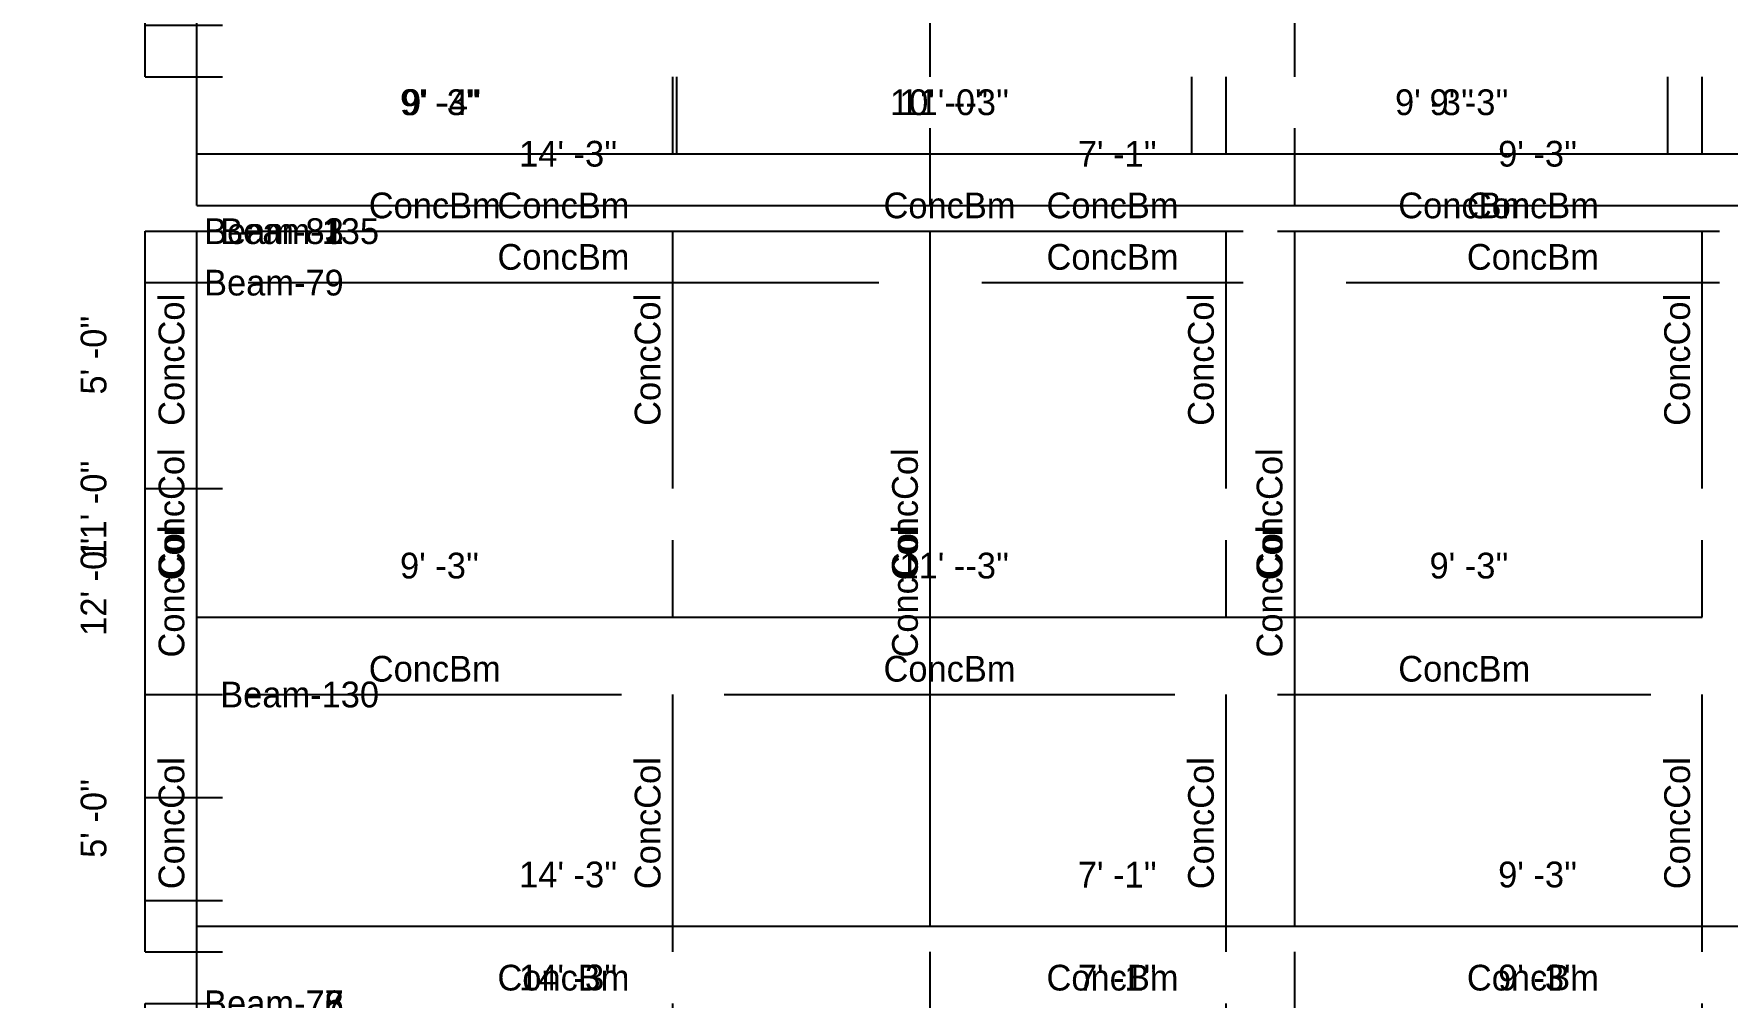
# Model space of a CAD drawing. Extents: x -38 to 2998, y -195 to 11529.
# Drawn here: x -38 to 356.8, y 2521.5 to 2746 of the extents above; entities that cross this region are included whole.
import ezdxf
from ezdxf.enums import TextEntityAlignment as Align

# ---------------------------------------------------------------- set-up
doc = ezdxf.new("R2010")
doc.units = 0
doc.header["$MEASUREMENT"] = 0
doc.layers.get('0').update_dxf_attribs({"linetype": 'CONTINUOUS'})
for name, color, linetype in [('CENTERLINES', 7, 'CONTINUOUS'), ('DIMENSIONS', 4, 'CONTINUOUS'), ('TEXT', 5, 'CONTINUOUS')]:
    doc.layers.add(name, color=color, linetype=linetype)
doc.dimstyles.get("Standard").update_dxf_attribs({"dimtxt": 0.18, "dimasz": 0.18, "dimexe": 0.18, "dimexo": 0.0625, "dimgap": 0.09, "dimtad": 0, "dimtih": 1, "dimtoh": 1, "dimdec": 4, "dimzin": 0, "dimtxsty": 'STANDARD', "dimcen": 0.09, "dimazin": 3, "dimtfac": 1, "dimtdec": 4, "dimtofl": 0, "dimtmove": 0, "dimatfit": 3, "dimtolj": 1, "dimtzin": 0})

# ---------------------------------------------------------------- blocks, each defined once
blk = doc.blocks.new('*D7734')
at = {"color": 1, "linetype": 'BYBLOCK'}
for points in [[(4.77, 2518.77), (3.71, 2517.71), (-3.71, 2510.29), (-4.77, 2509.23)], [(175.77, 2518.77), (174.71, 2517.71), (167.29, 2510.29), (166.23, 2509.23)]]:
    blk.add_solid(points, dxfattribs=at)
at = {"layer": 'DIMENSIONS', "color": 9, "linetype": 'BYBLOCK'}
for p, q in [((0, 2514), (0, 2532)), ((171, 2514), (171, 2532))]:
    blk.add_line(p, q, dxfattribs=at)
at = {"layer": 'DIMENSIONS', "color": 0, "linetype": 'BYBLOCK'}
blk.add_line((0, 2514), (171, 2514), dxfattribs=at)
at = {"layer": 'DIMENSIONS', "color": 0, "linetype": 'BYBLOCK', "insert": (85.5, 2526), "char_height": 6, "attachment_point": 5}
blk.add_mtext("\\A1; 14' -3''", dxfattribs=at)
blk = doc.blocks.new('*D7735')
at = {"color": 1, "linetype": 'BYBLOCK'}
for points in [[(175.77, 2518.77), (174.71, 2517.71), (167.29, 2510.29), (166.23, 2509.23)], [(260.77, 2518.77), (259.71, 2517.71), (252.28, 2510.29), (251.22, 2509.23)]]:
    blk.add_solid(points, dxfattribs=at)
at = {"layer": 'DIMENSIONS', "color": 9, "linetype": 'BYBLOCK'}
for p, q in [((171, 2514), (171, 2532)), ((256, 2514), (256, 2532))]:
    blk.add_line(p, q, dxfattribs=at)
at = {"layer": 'DIMENSIONS', "color": 0, "linetype": 'BYBLOCK'}
blk.add_line((171, 2514), (256, 2514), dxfattribs=at)
at = {"layer": 'DIMENSIONS', "color": 0, "linetype": 'BYBLOCK', "insert": (213.5, 2526), "char_height": 6, "attachment_point": 5}
blk.add_mtext("\\A1; 7' -1''", dxfattribs=at)
blk = doc.blocks.new('*D7736')
at = {"color": 1, "linetype": 'BYBLOCK'}
for points in [[(260.77, 2518.77), (259.71, 2517.71), (252.28, 2510.29), (251.22, 2509.23)], [(371.77, 2518.77), (370.71, 2517.71), (363.28, 2510.29), (362.22, 2509.23)]]:
    blk.add_solid(points, dxfattribs=at)
at = {"layer": 'DIMENSIONS', "color": 9, "linetype": 'BYBLOCK'}
for p, q in [((256, 2514), (256, 2532)), ((367, 2514), (367, 2532))]:
    blk.add_line(p, q, dxfattribs=at)
at = {"layer": 'DIMENSIONS', "color": 0, "linetype": 'BYBLOCK'}
blk.add_line((256, 2514), (367, 2514), dxfattribs=at)
at = {"layer": 'DIMENSIONS', "color": 0, "linetype": 'BYBLOCK', "insert": (311.5, 2526), "char_height": 6, "attachment_point": 5}
blk.add_mtext("\\A1; 9' -3''", dxfattribs=at)
blk = doc.blocks.new('*D7737')
at = {"color": 1, "linetype": 'BYBLOCK'}
for points in [[(-8.29, 2684.29), (-7.23, 2683.23), (-16.77, 2692.77), (-15.71, 2691.71)], [(-8.29, 2540.29), (-7.23, 2539.23), (-16.77, 2548.77), (-15.71, 2547.71)]]:
    blk.add_solid(points, dxfattribs=at)
at = {"layer": 'DIMENSIONS', "color": 9, "linetype": 'BYBLOCK'}
for p, q in [((-12, 2688), (6, 2688)), ((-12, 2544), (6, 2544))]:
    blk.add_line(p, q, dxfattribs=at)
at = {"layer": 'DIMENSIONS', "color": 0, "linetype": 'BYBLOCK'}
blk.add_line((-12, 2544), (-12, 2688), dxfattribs=at)
at = {"layer": 'DIMENSIONS', "color": 0, "linetype": 'BYBLOCK', "insert": (-24, 2616), "char_height": 6, "attachment_point": 5, "rotation": 90}
blk.add_mtext("\\A1; 12' -0''", dxfattribs=at)
blk = doc.blocks.new('*D7738')
at = {"color": 1, "linetype": 'BYBLOCK'}
for points in [[(4.77, 2710.77), (3.71, 2709.71), (-3.71, 2702.29), (-4.77, 2701.23)], [(175.77, 2710.77), (174.71, 2709.71), (167.29, 2702.29), (166.23, 2701.23)]]:
    blk.add_solid(points, dxfattribs=at)
at = {"layer": 'DIMENSIONS', "color": 9, "linetype": 'BYBLOCK'}
for p, q in [((0, 2706), (0, 2724)), ((171, 2706), (171, 2724))]:
    blk.add_line(p, q, dxfattribs=at)
at = {"layer": 'DIMENSIONS', "color": 0, "linetype": 'BYBLOCK'}
blk.add_line((0, 2706), (171, 2706), dxfattribs=at)
at = {"layer": 'DIMENSIONS', "color": 0, "linetype": 'BYBLOCK', "insert": (85.5, 2718), "char_height": 6, "attachment_point": 5}
blk.add_mtext("\\A1; 14' -3''", dxfattribs=at)
blk = doc.blocks.new('*D7739')
at = {"color": 1, "linetype": 'BYBLOCK'}
for points in [[(175.77, 2710.77), (174.71, 2709.71), (167.29, 2702.29), (166.23, 2701.23)], [(260.77, 2710.77), (259.71, 2709.71), (252.28, 2702.29), (251.22, 2701.23)]]:
    blk.add_solid(points, dxfattribs=at)
at = {"layer": 'DIMENSIONS', "color": 9, "linetype": 'BYBLOCK'}
for p, q in [((171, 2706), (171, 2724)), ((256, 2706), (256, 2724))]:
    blk.add_line(p, q, dxfattribs=at)
at = {"layer": 'DIMENSIONS', "color": 0, "linetype": 'BYBLOCK'}
blk.add_line((171, 2706), (256, 2706), dxfattribs=at)
at = {"layer": 'DIMENSIONS', "color": 0, "linetype": 'BYBLOCK', "insert": (213.5, 2718), "char_height": 6, "attachment_point": 5}
blk.add_mtext("\\A1; 7' -1''", dxfattribs=at)
blk = doc.blocks.new('*D7740')
at = {"color": 1, "linetype": 'BYBLOCK'}
for points in [[(260.77, 2710.77), (259.71, 2709.71), (252.28, 2702.29), (251.22, 2701.23)], [(371.77, 2710.77), (370.71, 2709.71), (363.28, 2702.29), (362.22, 2701.23)]]:
    blk.add_solid(points, dxfattribs=at)
at = {"layer": 'DIMENSIONS', "color": 9, "linetype": 'BYBLOCK'}
for p, q in [((256, 2706), (256, 2724)), ((367, 2706), (367, 2724))]:
    blk.add_line(p, q, dxfattribs=at)
at = {"layer": 'DIMENSIONS', "color": 0, "linetype": 'BYBLOCK'}
blk.add_line((256, 2706), (367, 2706), dxfattribs=at)
at = {"layer": 'DIMENSIONS', "color": 0, "linetype": 'BYBLOCK', "insert": (311.5, 2718), "char_height": 6, "attachment_point": 5}
blk.add_mtext("\\A1; 9' -3''", dxfattribs=at)
blk = doc.blocks.new('*D7741')
at = {"color": 1, "linetype": 'BYBLOCK'}
for points in [[(-8.29, 2876.29), (-7.23, 2875.23), (-16.77, 2884.77), (-15.71, 2883.71)], [(-8.29, 2732.29), (-7.23, 2731.23), (-16.77, 2740.77), (-15.71, 2739.71)]]:
    blk.add_solid(points, dxfattribs=at)
at = {"layer": 'DIMENSIONS', "color": 9, "linetype": 'BYBLOCK'}
for p, q in [((-12, 2880), (6, 2880)), ((-12, 2736), (6, 2736))]:
    blk.add_line(p, q, dxfattribs=at)
at = {"layer": 'DIMENSIONS', "color": 0, "linetype": 'BYBLOCK'}
blk.add_line((-12, 2736), (-12, 2880), dxfattribs=at)
at = {"layer": 'DIMENSIONS', "color": 0, "linetype": 'BYBLOCK', "insert": (-24, 2808), "char_height": 6, "attachment_point": 5, "rotation": 90}
blk.add_mtext("\\A1; 12' -0''", dxfattribs=at)
blk = doc.blocks.new('*D8207')
at = {"color": 1, "linetype": 'BYBLOCK'}
for points in [[(-8.29, 2516.29), (-7.23, 2515.23), (-16.77, 2524.77), (-15.71, 2523.71)], [(-8.29, 2384.29), (-7.23, 2383.23), (-16.77, 2392.77), (-15.71, 2391.71)]]:
    blk.add_solid(points, dxfattribs=at)
at = {"layer": 'DIMENSIONS', "color": 9, "linetype": 'BYBLOCK'}
for p, q in [((-12, 2520), (6, 2520)), ((-12, 2388), (6, 2388))]:
    blk.add_line(p, q, dxfattribs=at)
at = {"layer": 'DIMENSIONS', "color": 0, "linetype": 'BYBLOCK'}
blk.add_line((-12, 2388), (-12, 2520), dxfattribs=at)
at = {"layer": 'DIMENSIONS', "color": 0, "linetype": 'BYBLOCK', "insert": (-24, 2454), "char_height": 6, "attachment_point": 5, "rotation": 90}
blk.add_mtext("\\A1; 11' -0''", dxfattribs=at)
blk = doc.blocks.new('*D8208')
at = {"color": 1, "linetype": 'BYBLOCK'}
for points in [[(4.77, 2542.77), (3.71, 2541.71), (-3.71, 2534.29), (-4.77, 2533.23)], [(175.77, 2542.77), (174.71, 2541.71), (167.29, 2534.29), (166.23, 2533.23)]]:
    blk.add_solid(points, dxfattribs=at)
at = {"layer": 'DIMENSIONS', "color": 9, "linetype": 'BYBLOCK'}
for p, q in [((0, 2538), (0, 2556)), ((171, 2538), (171, 2556))]:
    blk.add_line(p, q, dxfattribs=at)
at = {"layer": 'DIMENSIONS', "color": 0, "linetype": 'BYBLOCK'}
blk.add_line((0, 2538), (171, 2538), dxfattribs=at)
at = {"layer": 'DIMENSIONS', "color": 0, "linetype": 'BYBLOCK', "insert": (85.5, 2550), "char_height": 6, "attachment_point": 5}
blk.add_mtext("\\A1; 14' -3''", dxfattribs=at)
blk = doc.blocks.new('*D8209')
at = {"color": 1, "linetype": 'BYBLOCK'}
for points in [[(175.77, 2542.77), (174.71, 2541.71), (167.29, 2534.29), (166.23, 2533.23)], [(260.77, 2542.77), (259.71, 2541.71), (252.28, 2534.29), (251.22, 2533.23)]]:
    blk.add_solid(points, dxfattribs=at)
at = {"layer": 'DIMENSIONS', "color": 9, "linetype": 'BYBLOCK'}
for p, q in [((171, 2538), (171, 2556)), ((256, 2538), (256, 2556))]:
    blk.add_line(p, q, dxfattribs=at)
at = {"layer": 'DIMENSIONS', "color": 0, "linetype": 'BYBLOCK'}
blk.add_line((171, 2538), (256, 2538), dxfattribs=at)
at = {"layer": 'DIMENSIONS', "color": 0, "linetype": 'BYBLOCK', "insert": (213.5, 2550), "char_height": 6, "attachment_point": 5}
blk.add_mtext("\\A1; 7' -1''", dxfattribs=at)
blk = doc.blocks.new('*D8210')
at = {"color": 1, "linetype": 'BYBLOCK'}
for points in [[(260.77, 2542.77), (259.71, 2541.71), (252.28, 2534.29), (251.22, 2533.23)], [(371.77, 2542.77), (370.71, 2541.71), (363.28, 2534.29), (362.22, 2533.23)]]:
    blk.add_solid(points, dxfattribs=at)
at = {"layer": 'DIMENSIONS', "color": 9, "linetype": 'BYBLOCK'}
for p, q in [((256, 2538), (256, 2556)), ((367, 2538), (367, 2556))]:
    blk.add_line(p, q, dxfattribs=at)
at = {"layer": 'DIMENSIONS', "color": 0, "linetype": 'BYBLOCK'}
blk.add_line((256, 2538), (367, 2538), dxfattribs=at)
at = {"layer": 'DIMENSIONS', "color": 0, "linetype": 'BYBLOCK', "insert": (311.5, 2550), "char_height": 6, "attachment_point": 5}
blk.add_mtext("\\A1; 9' -3''", dxfattribs=at)
blk = doc.blocks.new('*D8211')
at = {"color": 1, "linetype": 'BYBLOCK'}
for points in [[(-8.29, 2696.29), (-7.23, 2695.23), (-16.77, 2704.77), (-15.71, 2703.71)], [(-8.29, 2564.29), (-7.23, 2563.23), (-16.77, 2572.77), (-15.71, 2571.71)]]:
    blk.add_solid(points, dxfattribs=at)
at = {"layer": 'DIMENSIONS', "color": 9, "linetype": 'BYBLOCK'}
for p, q in [((-12, 2700), (6, 2700)), ((-12, 2568), (6, 2568))]:
    blk.add_line(p, q, dxfattribs=at)
at = {"layer": 'DIMENSIONS', "color": 0, "linetype": 'BYBLOCK'}
blk.add_line((-12, 2568), (-12, 2700), dxfattribs=at)
at = {"layer": 'DIMENSIONS', "color": 0, "linetype": 'BYBLOCK', "insert": (-24, 2634), "char_height": 6, "attachment_point": 5, "rotation": 90}
blk.add_mtext("\\A1; 11' -0''", dxfattribs=at)
blk = doc.blocks.new('*D8212')
at = {"color": 1, "linetype": 'BYBLOCK'}
for points in [[(4.77, 2722.77), (3.71, 2721.71), (-3.71, 2714.29), (-4.77, 2713.23)], [(116.73, 2722.77), (115.67, 2721.71), (108.25, 2714.29), (107.19, 2713.23)]]:
    blk.add_solid(points, dxfattribs=at)
at = {"layer": 'DIMENSIONS', "color": 9, "linetype": 'BYBLOCK'}
for p, q in [((0, 2718), (0, 2736)), ((111.96, 2718), (111.96, 2736))]:
    blk.add_line(p, q, dxfattribs=at)
at = {"layer": 'DIMENSIONS', "color": 0, "linetype": 'BYBLOCK'}
blk.add_line((0, 2718), (111.96, 2718), dxfattribs=at)
at = {"layer": 'DIMENSIONS', "color": 0, "linetype": 'BYBLOCK', "insert": (55.98, 2730), "char_height": 6, "attachment_point": 5}
blk.add_mtext("\\A1; 9' -4''", dxfattribs=at)
blk = doc.blocks.new('*D8213')
at = {"color": 1, "linetype": 'BYBLOCK'}
for points in [[(116.73, 2722.77), (115.67, 2721.71), (108.25, 2714.29), (107.19, 2713.23)], [(236.73, 2722.77), (235.67, 2721.71), (228.25, 2714.29), (227.19, 2713.23)]]:
    blk.add_solid(points, dxfattribs=at)
at = {"layer": 'DIMENSIONS', "color": 9, "linetype": 'BYBLOCK'}
for p, q in [((111.96, 2718), (111.96, 2736)), ((231.96, 2718), (231.96, 2736))]:
    blk.add_line(p, q, dxfattribs=at)
at = {"layer": 'DIMENSIONS', "color": 0, "linetype": 'BYBLOCK'}
blk.add_line((111.96, 2718), (231.96, 2718), dxfattribs=at)
at = {"layer": 'DIMENSIONS', "color": 0, "linetype": 'BYBLOCK', "insert": (171.96, 2730), "char_height": 6, "attachment_point": 5}
blk.add_mtext("\\A1; 10' -0''", dxfattribs=at)
blk = doc.blocks.new('*D8214')
at = {"color": 1, "linetype": 'BYBLOCK'}
for points in [[(236.73, 2722.77), (235.67, 2721.71), (228.25, 2714.29), (227.19, 2713.23)], [(347.73, 2722.77), (346.67, 2721.71), (339.25, 2714.29), (338.19, 2713.23)]]:
    blk.add_solid(points, dxfattribs=at)
at = {"layer": 'DIMENSIONS', "color": 9, "linetype": 'BYBLOCK'}
for p, q in [((231.96, 2718), (231.96, 2736)), ((342.96, 2718), (342.96, 2736))]:
    blk.add_line(p, q, dxfattribs=at)
at = {"layer": 'DIMENSIONS', "color": 0, "linetype": 'BYBLOCK'}
blk.add_line((231.96, 2718), (342.96, 2718), dxfattribs=at)
at = {"layer": 'DIMENSIONS', "color": 0, "linetype": 'BYBLOCK', "insert": (287.46, 2730), "char_height": 6, "attachment_point": 5}
blk.add_mtext("\\A1; 9' -3''", dxfattribs=at)
blk = doc.blocks.new('*D8215')
at = {"color": 1, "linetype": 'BYBLOCK'}
for points in [[(347.73, 2722.77), (346.67, 2721.71), (339.25, 2714.29), (338.19, 2713.23)], [(407.73, 2722.77), (406.67, 2721.71), (399.25, 2714.29), (398.19, 2713.23)]]:
    blk.add_solid(points, dxfattribs=at)
at = {"layer": 'DIMENSIONS', "color": 9, "linetype": 'BYBLOCK'}
for p, q in [((342.96, 2718), (342.96, 2736)), ((402.96, 2718), (402.96, 2736))]:
    blk.add_line(p, q, dxfattribs=at)
at = {"layer": 'DIMENSIONS', "color": 0, "linetype": 'BYBLOCK'}
blk.add_line((342.96, 2718), (402.96, 2718), dxfattribs=at)
at = {"layer": 'DIMENSIONS', "color": 0, "linetype": 'BYBLOCK', "insert": (372.96, 2730), "char_height": 6, "attachment_point": 5}
blk.add_mtext("\\A1; 5' -0''", dxfattribs=at)
blk = doc.blocks.new('*D8232')
at = {"color": 1, "linetype": 'BYBLOCK'}
for points in [[(-8.29, 2876.29), (-7.23, 2875.23), (-16.77, 2884.77), (-15.71, 2883.71)], [(-8.29, 2744.29), (-7.23, 2743.23), (-16.77, 2752.77), (-15.71, 2751.71)]]:
    blk.add_solid(points, dxfattribs=at)
at = {"layer": 'DIMENSIONS', "color": 9, "linetype": 'BYBLOCK'}
for p, q in [((-12, 2880), (6, 2880)), ((-12, 2748), (6, 2748))]:
    blk.add_line(p, q, dxfattribs=at)
at = {"layer": 'DIMENSIONS', "color": 0, "linetype": 'BYBLOCK'}
blk.add_line((-12, 2748), (-12, 2880), dxfattribs=at)
at = {"layer": 'DIMENSIONS', "color": 0, "linetype": 'BYBLOCK', "insert": (-24, 2814), "char_height": 6, "attachment_point": 5, "rotation": 90}
blk.add_mtext("\\A1; 11' -0''", dxfattribs=at)
blk = doc.blocks.new('*D8677')
at = {"color": 1, "linetype": 'BYBLOCK'}
for points in [[(-8.29, 2516.29), (-7.23, 2515.23), (-16.77, 2524.77), (-15.71, 2523.71)], [(-8.29, 2384.29), (-7.23, 2383.23), (-16.77, 2392.77), (-15.71, 2391.71)]]:
    blk.add_solid(points, dxfattribs=at)
at = {"layer": 'DIMENSIONS', "color": 9, "linetype": 'BYBLOCK'}
for p, q in [((-12, 2520), (6, 2520)), ((-12, 2388), (6, 2388))]:
    blk.add_line(p, q, dxfattribs=at)
at = {"layer": 'DIMENSIONS', "color": 0, "linetype": 'BYBLOCK'}
blk.add_line((-12, 2388), (-12, 2520), dxfattribs=at)
at = {"layer": 'DIMENSIONS', "color": 0, "linetype": 'BYBLOCK', "insert": (-24, 2454), "char_height": 6, "attachment_point": 5, "rotation": 90}
blk.add_mtext("\\A1; 11' -0''", dxfattribs=at)
blk = doc.blocks.new('*D8678')
at = {"color": 1, "linetype": 'BYBLOCK'}
for points in [[(4.77, 2542.77), (3.71, 2541.71), (-3.71, 2534.29), (-4.77, 2533.23)], [(175.77, 2542.77), (174.71, 2541.71), (167.29, 2534.29), (166.23, 2533.23)]]:
    blk.add_solid(points, dxfattribs=at)
at = {"layer": 'DIMENSIONS', "color": 9, "linetype": 'BYBLOCK'}
for p, q in [((0, 2538), (0, 2556)), ((171, 2538), (171, 2556))]:
    blk.add_line(p, q, dxfattribs=at)
at = {"layer": 'DIMENSIONS', "color": 0, "linetype": 'BYBLOCK'}
blk.add_line((0, 2538), (171, 2538), dxfattribs=at)
at = {"layer": 'DIMENSIONS', "color": 0, "linetype": 'BYBLOCK', "insert": (85.5, 2550), "char_height": 6, "attachment_point": 5}
blk.add_mtext("\\A1; 14' -3''", dxfattribs=at)
blk = doc.blocks.new('*D8679')
at = {"color": 1, "linetype": 'BYBLOCK'}
for points in [[(175.77, 2542.77), (174.71, 2541.71), (167.29, 2534.29), (166.23, 2533.23)], [(260.77, 2542.77), (259.71, 2541.71), (252.28, 2534.29), (251.22, 2533.23)]]:
    blk.add_solid(points, dxfattribs=at)
at = {"layer": 'DIMENSIONS', "color": 9, "linetype": 'BYBLOCK'}
for p, q in [((171, 2538), (171, 2556)), ((256, 2538), (256, 2556))]:
    blk.add_line(p, q, dxfattribs=at)
at = {"layer": 'DIMENSIONS', "color": 0, "linetype": 'BYBLOCK'}
blk.add_line((171, 2538), (256, 2538), dxfattribs=at)
at = {"layer": 'DIMENSIONS', "color": 0, "linetype": 'BYBLOCK', "insert": (213.5, 2550), "char_height": 6, "attachment_point": 5}
blk.add_mtext("\\A1; 7' -1''", dxfattribs=at)
blk = doc.blocks.new('*D8680')
at = {"color": 1, "linetype": 'BYBLOCK'}
for points in [[(260.77, 2542.77), (259.71, 2541.71), (252.28, 2534.29), (251.22, 2533.23)], [(371.77, 2542.77), (370.71, 2541.71), (363.28, 2534.29), (362.22, 2533.23)]]:
    blk.add_solid(points, dxfattribs=at)
at = {"layer": 'DIMENSIONS', "color": 9, "linetype": 'BYBLOCK'}
for p, q in [((256, 2538), (256, 2556)), ((367, 2538), (367, 2556))]:
    blk.add_line(p, q, dxfattribs=at)
at = {"layer": 'DIMENSIONS', "color": 0, "linetype": 'BYBLOCK'}
blk.add_line((256, 2538), (367, 2538), dxfattribs=at)
at = {"layer": 'DIMENSIONS', "color": 0, "linetype": 'BYBLOCK', "insert": (311.5, 2550), "char_height": 6, "attachment_point": 5}
blk.add_mtext("\\A1; 9' -3''", dxfattribs=at)
blk = doc.blocks.new('*D8681')
at = {"color": 1, "linetype": 'BYBLOCK'}
for points in [[(-8.29, 2696.29), (-7.23, 2695.23), (-16.77, 2704.77), (-15.71, 2703.71)], [(-8.29, 2564.29), (-7.23, 2563.23), (-16.77, 2572.77), (-15.71, 2571.71)]]:
    blk.add_solid(points, dxfattribs=at)
at = {"layer": 'DIMENSIONS', "color": 9, "linetype": 'BYBLOCK'}
for p, q in [((-12, 2700), (6, 2700)), ((-12, 2568), (6, 2568))]:
    blk.add_line(p, q, dxfattribs=at)
at = {"layer": 'DIMENSIONS', "color": 0, "linetype": 'BYBLOCK'}
blk.add_line((-12, 2568), (-12, 2700), dxfattribs=at)
at = {"layer": 'DIMENSIONS', "color": 0, "linetype": 'BYBLOCK', "insert": (-24, 2634), "char_height": 6, "attachment_point": 5, "rotation": 90}
blk.add_mtext("\\A1; 11' -0''", dxfattribs=at)
blk = doc.blocks.new('*D8682')
at = {"color": 1, "linetype": 'BYBLOCK'}
for points in [[(4.77, 2722.77), (3.71, 2721.71), (-3.71, 2714.29), (-4.77, 2713.23)], [(116.73, 2722.77), (115.67, 2721.71), (108.25, 2714.29), (107.19, 2713.23)]]:
    blk.add_solid(points, dxfattribs=at)
at = {"layer": 'DIMENSIONS', "color": 9, "linetype": 'BYBLOCK'}
for p, q in [((0, 2718), (0, 2736)), ((111.96, 2718), (111.96, 2736))]:
    blk.add_line(p, q, dxfattribs=at)
at = {"layer": 'DIMENSIONS', "color": 0, "linetype": 'BYBLOCK'}
blk.add_line((0, 2718), (111.96, 2718), dxfattribs=at)
at = {"layer": 'DIMENSIONS', "color": 0, "linetype": 'BYBLOCK', "insert": (55.98, 2730), "char_height": 6, "attachment_point": 5}
blk.add_mtext("\\A1; 9' -4''", dxfattribs=at)
blk = doc.blocks.new('*D8683')
at = {"color": 1, "linetype": 'BYBLOCK'}
for points in [[(116.73, 2722.77), (115.67, 2721.71), (108.25, 2714.29), (107.19, 2713.23)], [(236.73, 2722.77), (235.67, 2721.71), (228.25, 2714.29), (227.19, 2713.23)]]:
    blk.add_solid(points, dxfattribs=at)
at = {"layer": 'DIMENSIONS', "color": 9, "linetype": 'BYBLOCK'}
for p, q in [((111.96, 2718), (111.96, 2736)), ((231.96, 2718), (231.96, 2736))]:
    blk.add_line(p, q, dxfattribs=at)
at = {"layer": 'DIMENSIONS', "color": 0, "linetype": 'BYBLOCK'}
blk.add_line((111.96, 2718), (231.96, 2718), dxfattribs=at)
at = {"layer": 'DIMENSIONS', "color": 0, "linetype": 'BYBLOCK', "insert": (171.96, 2730), "char_height": 6, "attachment_point": 5}
blk.add_mtext("\\A1; 10' -0''", dxfattribs=at)
blk = doc.blocks.new('*D8684')
at = {"color": 1, "linetype": 'BYBLOCK'}
for points in [[(236.73, 2722.77), (235.67, 2721.71), (228.25, 2714.29), (227.19, 2713.23)], [(347.73, 2722.77), (346.67, 2721.71), (339.25, 2714.29), (338.19, 2713.23)]]:
    blk.add_solid(points, dxfattribs=at)
at = {"layer": 'DIMENSIONS', "color": 9, "linetype": 'BYBLOCK'}
for p, q in [((231.96, 2718), (231.96, 2736)), ((342.96, 2718), (342.96, 2736))]:
    blk.add_line(p, q, dxfattribs=at)
at = {"layer": 'DIMENSIONS', "color": 0, "linetype": 'BYBLOCK'}
blk.add_line((231.96, 2718), (342.96, 2718), dxfattribs=at)
at = {"layer": 'DIMENSIONS', "color": 0, "linetype": 'BYBLOCK', "insert": (287.46, 2730), "char_height": 6, "attachment_point": 5}
blk.add_mtext("\\A1; 9' -3''", dxfattribs=at)
blk = doc.blocks.new('*D8685')
at = {"color": 1, "linetype": 'BYBLOCK'}
for points in [[(347.73, 2722.77), (346.67, 2721.71), (339.25, 2714.29), (338.19, 2713.23)], [(407.73, 2722.77), (406.67, 2721.71), (399.25, 2714.29), (398.19, 2713.23)]]:
    blk.add_solid(points, dxfattribs=at)
at = {"layer": 'DIMENSIONS', "color": 9, "linetype": 'BYBLOCK'}
for p, q in [((342.96, 2718), (342.96, 2736)), ((402.96, 2718), (402.96, 2736))]:
    blk.add_line(p, q, dxfattribs=at)
at = {"layer": 'DIMENSIONS', "color": 0, "linetype": 'BYBLOCK'}
blk.add_line((342.96, 2718), (402.96, 2718), dxfattribs=at)
at = {"layer": 'DIMENSIONS', "color": 0, "linetype": 'BYBLOCK', "insert": (372.96, 2730), "char_height": 6, "attachment_point": 5}
blk.add_mtext("\\A1; 5' -0''", dxfattribs=at)
blk = doc.blocks.new('*D8702')
at = {"color": 1, "linetype": 'BYBLOCK'}
for points in [[(-8.29, 2876.29), (-7.23, 2875.23), (-16.77, 2884.77), (-15.71, 2883.71)], [(-8.29, 2744.29), (-7.23, 2743.23), (-16.77, 2752.77), (-15.71, 2751.71)]]:
    blk.add_solid(points, dxfattribs=at)
at = {"layer": 'DIMENSIONS', "color": 9, "linetype": 'BYBLOCK'}
for p, q in [((-12, 2880), (6, 2880)), ((-12, 2748), (6, 2748))]:
    blk.add_line(p, q, dxfattribs=at)
at = {"layer": 'DIMENSIONS', "color": 0, "linetype": 'BYBLOCK'}
blk.add_line((-12, 2748), (-12, 2880), dxfattribs=at)
at = {"layer": 'DIMENSIONS', "color": 0, "linetype": 'BYBLOCK', "insert": (-24, 2814), "char_height": 6, "attachment_point": 5, "rotation": 90}
blk.add_mtext("\\A1; 11' -0''", dxfattribs=at)
blk = doc.blocks.new('*D9147')
at = {"color": 1, "linetype": 'BYBLOCK'}
for points in [[(-8.29, 2516.29), (-7.23, 2515.23), (-16.77, 2524.77), (-15.71, 2523.71)], [(-8.29, 2384.29), (-7.23, 2383.23), (-16.77, 2392.77), (-15.71, 2391.71)]]:
    blk.add_solid(points, dxfattribs=at)
at = {"layer": 'DIMENSIONS', "color": 9, "linetype": 'BYBLOCK'}
for p, q in [((-12, 2520), (6, 2520)), ((-12, 2388), (6, 2388))]:
    blk.add_line(p, q, dxfattribs=at)
at = {"layer": 'DIMENSIONS', "color": 0, "linetype": 'BYBLOCK'}
blk.add_line((-12, 2388), (-12, 2520), dxfattribs=at)
at = {"layer": 'DIMENSIONS', "color": 0, "linetype": 'BYBLOCK', "insert": (-24, 2454), "char_height": 6, "attachment_point": 5, "rotation": 90}
blk.add_mtext("\\A1; 11' -0''", dxfattribs=at)
blk = doc.blocks.new('*D9148')
at = {"color": 1, "linetype": 'BYBLOCK'}
for points in [[(4.77, 2542.77), (3.71, 2541.71), (-3.71, 2534.29), (-4.77, 2533.23)], [(175.77, 2542.77), (174.71, 2541.71), (167.29, 2534.29), (166.23, 2533.23)]]:
    blk.add_solid(points, dxfattribs=at)
at = {"layer": 'DIMENSIONS', "color": 9, "linetype": 'BYBLOCK'}
for p, q in [((0, 2538), (0, 2556)), ((171, 2538), (171, 2556))]:
    blk.add_line(p, q, dxfattribs=at)
at = {"layer": 'DIMENSIONS', "color": 0, "linetype": 'BYBLOCK'}
blk.add_line((0, 2538), (171, 2538), dxfattribs=at)
at = {"layer": 'DIMENSIONS', "color": 0, "linetype": 'BYBLOCK', "insert": (85.5, 2550), "char_height": 6, "attachment_point": 5}
blk.add_mtext("\\A1; 14' -3''", dxfattribs=at)
blk = doc.blocks.new('*D9149')
at = {"color": 1, "linetype": 'BYBLOCK'}
for points in [[(175.77, 2542.77), (174.71, 2541.71), (167.29, 2534.29), (166.23, 2533.23)], [(260.77, 2542.77), (259.71, 2541.71), (252.28, 2534.29), (251.22, 2533.23)]]:
    blk.add_solid(points, dxfattribs=at)
at = {"layer": 'DIMENSIONS', "color": 9, "linetype": 'BYBLOCK'}
for p, q in [((171, 2538), (171, 2556)), ((256, 2538), (256, 2556))]:
    blk.add_line(p, q, dxfattribs=at)
at = {"layer": 'DIMENSIONS', "color": 0, "linetype": 'BYBLOCK'}
blk.add_line((171, 2538), (256, 2538), dxfattribs=at)
at = {"layer": 'DIMENSIONS', "color": 0, "linetype": 'BYBLOCK', "insert": (213.5, 2550), "char_height": 6, "attachment_point": 5}
blk.add_mtext("\\A1; 7' -1''", dxfattribs=at)
blk = doc.blocks.new('*D9150')
at = {"color": 1, "linetype": 'BYBLOCK'}
for points in [[(260.77, 2542.77), (259.71, 2541.71), (252.28, 2534.29), (251.22, 2533.23)], [(371.77, 2542.77), (370.71, 2541.71), (363.28, 2534.29), (362.22, 2533.23)]]:
    blk.add_solid(points, dxfattribs=at)
at = {"layer": 'DIMENSIONS', "color": 9, "linetype": 'BYBLOCK'}
for p, q in [((256, 2538), (256, 2556)), ((367, 2538), (367, 2556))]:
    blk.add_line(p, q, dxfattribs=at)
at = {"layer": 'DIMENSIONS', "color": 0, "linetype": 'BYBLOCK'}
blk.add_line((256, 2538), (367, 2538), dxfattribs=at)
at = {"layer": 'DIMENSIONS', "color": 0, "linetype": 'BYBLOCK', "insert": (311.5, 2550), "char_height": 6, "attachment_point": 5}
blk.add_mtext("\\A1; 9' -3''", dxfattribs=at)
blk = doc.blocks.new('*D9151')
at = {"color": 1, "linetype": 'BYBLOCK'}
for points in [[(-8.29, 2696.29), (-7.23, 2695.23), (-16.77, 2704.77), (-15.71, 2703.71)], [(-8.29, 2564.29), (-7.23, 2563.23), (-16.77, 2572.77), (-15.71, 2571.71)]]:
    blk.add_solid(points, dxfattribs=at)
at = {"layer": 'DIMENSIONS', "color": 9, "linetype": 'BYBLOCK'}
for p, q in [((-12, 2700), (6, 2700)), ((-12, 2568), (6, 2568))]:
    blk.add_line(p, q, dxfattribs=at)
at = {"layer": 'DIMENSIONS', "color": 0, "linetype": 'BYBLOCK'}
blk.add_line((-12, 2568), (-12, 2700), dxfattribs=at)
at = {"layer": 'DIMENSIONS', "color": 0, "linetype": 'BYBLOCK', "insert": (-24, 2634), "char_height": 6, "attachment_point": 5, "rotation": 90}
blk.add_mtext("\\A1; 11' -0''", dxfattribs=at)
blk = doc.blocks.new('*D9152')
at = {"color": 1, "linetype": 'BYBLOCK'}
for points in [[(4.77, 2722.77), (3.71, 2721.71), (-3.71, 2714.29), (-4.77, 2713.23)], [(116.73, 2722.77), (115.67, 2721.71), (108.25, 2714.29), (107.19, 2713.23)]]:
    blk.add_solid(points, dxfattribs=at)
at = {"layer": 'DIMENSIONS', "color": 9, "linetype": 'BYBLOCK'}
for p, q in [((0, 2718), (0, 2736)), ((111.96, 2718), (111.96, 2736))]:
    blk.add_line(p, q, dxfattribs=at)
at = {"layer": 'DIMENSIONS', "color": 0, "linetype": 'BYBLOCK'}
blk.add_line((0, 2718), (111.96, 2718), dxfattribs=at)
at = {"layer": 'DIMENSIONS', "color": 0, "linetype": 'BYBLOCK', "insert": (55.98, 2730), "char_height": 6, "attachment_point": 5}
blk.add_mtext("\\A1; 9' -4''", dxfattribs=at)
blk = doc.blocks.new('*D9153')
at = {"color": 1, "linetype": 'BYBLOCK'}
for points in [[(116.73, 2722.77), (115.67, 2721.71), (108.25, 2714.29), (107.19, 2713.23)], [(236.73, 2722.77), (235.67, 2721.71), (228.25, 2714.29), (227.19, 2713.23)]]:
    blk.add_solid(points, dxfattribs=at)
at = {"layer": 'DIMENSIONS', "color": 9, "linetype": 'BYBLOCK'}
for p, q in [((111.96, 2718), (111.96, 2736)), ((231.96, 2718), (231.96, 2736))]:
    blk.add_line(p, q, dxfattribs=at)
at = {"layer": 'DIMENSIONS', "color": 0, "linetype": 'BYBLOCK'}
blk.add_line((111.96, 2718), (231.96, 2718), dxfattribs=at)
at = {"layer": 'DIMENSIONS', "color": 0, "linetype": 'BYBLOCK', "insert": (171.96, 2730), "char_height": 6, "attachment_point": 5}
blk.add_mtext("\\A1; 10' -0''", dxfattribs=at)
blk = doc.blocks.new('*D9154')
at = {"color": 1, "linetype": 'BYBLOCK'}
for points in [[(236.73, 2722.77), (235.67, 2721.71), (228.25, 2714.29), (227.19, 2713.23)], [(347.73, 2722.77), (346.67, 2721.71), (339.25, 2714.29), (338.19, 2713.23)]]:
    blk.add_solid(points, dxfattribs=at)
at = {"layer": 'DIMENSIONS', "color": 9, "linetype": 'BYBLOCK'}
for p, q in [((231.96, 2718), (231.96, 2736)), ((342.96, 2718), (342.96, 2736))]:
    blk.add_line(p, q, dxfattribs=at)
at = {"layer": 'DIMENSIONS', "color": 0, "linetype": 'BYBLOCK'}
blk.add_line((231.96, 2718), (342.96, 2718), dxfattribs=at)
at = {"layer": 'DIMENSIONS', "color": 0, "linetype": 'BYBLOCK', "insert": (287.46, 2730), "char_height": 6, "attachment_point": 5}
blk.add_mtext("\\A1; 9' -3''", dxfattribs=at)
blk = doc.blocks.new('*D9155')
at = {"color": 1, "linetype": 'BYBLOCK'}
for points in [[(347.73, 2722.77), (346.67, 2721.71), (339.25, 2714.29), (338.19, 2713.23)], [(407.73, 2722.77), (406.67, 2721.71), (399.25, 2714.29), (398.19, 2713.23)]]:
    blk.add_solid(points, dxfattribs=at)
at = {"layer": 'DIMENSIONS', "color": 9, "linetype": 'BYBLOCK'}
for p, q in [((342.96, 2718), (342.96, 2736)), ((402.96, 2718), (402.96, 2736))]:
    blk.add_line(p, q, dxfattribs=at)
at = {"layer": 'DIMENSIONS', "color": 0, "linetype": 'BYBLOCK'}
blk.add_line((342.96, 2718), (402.96, 2718), dxfattribs=at)
at = {"layer": 'DIMENSIONS', "color": 0, "linetype": 'BYBLOCK', "insert": (372.96, 2730), "char_height": 6, "attachment_point": 5}
blk.add_mtext("\\A1; 5' -0''", dxfattribs=at)
blk = doc.blocks.new('*D9172')
at = {"color": 1, "linetype": 'BYBLOCK'}
for points in [[(-8.29, 2876.29), (-7.23, 2875.23), (-16.77, 2884.77), (-15.71, 2883.71)], [(-8.29, 2744.29), (-7.23, 2743.23), (-16.77, 2752.77), (-15.71, 2751.71)]]:
    blk.add_solid(points, dxfattribs=at)
at = {"layer": 'DIMENSIONS', "color": 9, "linetype": 'BYBLOCK'}
for p, q in [((-12, 2880), (6, 2880)), ((-12, 2748), (6, 2748))]:
    blk.add_line(p, q, dxfattribs=at)
at = {"layer": 'DIMENSIONS', "color": 0, "linetype": 'BYBLOCK'}
blk.add_line((-12, 2748), (-12, 2880), dxfattribs=at)
at = {"layer": 'DIMENSIONS', "color": 0, "linetype": 'BYBLOCK', "insert": (-24, 2814), "char_height": 6, "attachment_point": 5, "rotation": 90}
blk.add_mtext("\\A1; 11' -0''", dxfattribs=at)
blk = doc.blocks.new('*D9746')
at = {"color": 1, "linetype": 'BYBLOCK'}
for points in [[(4.77, 2506.77), (3.71, 2505.71), (-3.71, 2498.29), (-4.77, 2497.23)], [(115.77, 2506.77), (114.71, 2505.71), (107.29, 2498.29), (106.23, 2497.23)]]:
    blk.add_solid(points, dxfattribs=at)
at = {"layer": 'DIMENSIONS', "color": 9, "linetype": 'BYBLOCK'}
for p, q in [((0, 2502), (0, 2520)), ((111, 2502), (111, 2520))]:
    blk.add_line(p, q, dxfattribs=at)
at = {"layer": 'DIMENSIONS', "color": 0, "linetype": 'BYBLOCK'}
blk.add_line((0, 2502), (111, 2502), dxfattribs=at)
at = {"layer": 'DIMENSIONS', "color": 0, "linetype": 'BYBLOCK', "insert": (55.5, 2514), "char_height": 6, "attachment_point": 5}
blk.add_mtext("\\A1; 9' -3''", dxfattribs=at)
blk = doc.blocks.new('*D9747')
at = {"color": 1, "linetype": 'BYBLOCK'}
for points in [[(115.77, 2506.77), (114.71, 2505.71), (107.29, 2498.29), (106.23, 2497.23)], [(244.77, 2506.77), (243.71, 2505.71), (236.29, 2498.29), (235.23, 2497.23)]]:
    blk.add_solid(points, dxfattribs=at)
at = {"layer": 'DIMENSIONS', "color": 9, "linetype": 'BYBLOCK'}
for p, q in [((111, 2502), (111, 2520)), ((240, 2502), (240, 2520))]:
    blk.add_line(p, q, dxfattribs=at)
at = {"layer": 'DIMENSIONS', "color": 0, "linetype": 'BYBLOCK'}
blk.add_line((111, 2502), (240, 2502), dxfattribs=at)
at = {"layer": 'DIMENSIONS', "color": 0, "linetype": 'BYBLOCK', "insert": (175.5, 2514), "char_height": 6, "attachment_point": 5}
blk.add_mtext("\\A1; 11' --3''", dxfattribs=at)
blk = doc.blocks.new('*D9748')
at = {"color": 1, "linetype": 'BYBLOCK'}
for points in [[(244.77, 2506.77), (243.71, 2505.71), (236.29, 2498.29), (235.23, 2497.23)], [(355.77, 2506.77), (354.71, 2505.71), (347.29, 2498.29), (346.23, 2497.23)]]:
    blk.add_solid(points, dxfattribs=at)
at = {"layer": 'DIMENSIONS', "color": 9, "linetype": 'BYBLOCK'}
for p, q in [((240, 2502), (240, 2520)), ((351, 2502), (351, 2520))]:
    blk.add_line(p, q, dxfattribs=at)
at = {"layer": 'DIMENSIONS', "color": 0, "linetype": 'BYBLOCK'}
blk.add_line((240, 2502), (351, 2502), dxfattribs=at)
at = {"layer": 'DIMENSIONS', "color": 0, "linetype": 'BYBLOCK', "insert": (295.5, 2514), "char_height": 6, "attachment_point": 5}
blk.add_mtext("\\A1; 9' -3''", dxfattribs=at)
blk = doc.blocks.new('*D9749')
at = {"color": 1, "linetype": 'BYBLOCK'}
for points in [[(-8.29, 2588.29), (-7.23, 2587.23), (-16.77, 2596.77), (-15.71, 2595.71)], [(-8.29, 2528.29), (-7.23, 2527.23), (-16.77, 2536.77), (-15.71, 2535.71)]]:
    blk.add_solid(points, dxfattribs=at)
at = {"layer": 'DIMENSIONS', "color": 9, "linetype": 'BYBLOCK'}
for p, q in [((-12, 2592), (6, 2592)), ((-12, 2532), (6, 2532))]:
    blk.add_line(p, q, dxfattribs=at)
at = {"layer": 'DIMENSIONS', "color": 0, "linetype": 'BYBLOCK'}
blk.add_line((-12, 2532), (-12, 2592), dxfattribs=at)
at = {"layer": 'DIMENSIONS', "color": 0, "linetype": 'BYBLOCK', "insert": (-24, 2562), "char_height": 6, "attachment_point": 5, "rotation": 90}
blk.add_mtext("\\A1; 5' -0''", dxfattribs=at)
blk = doc.blocks.new('*D9750')
at = {"color": 1, "linetype": 'BYBLOCK'}
for points in [[(4.77, 2614.77), (3.71, 2613.71), (-3.71, 2606.29), (-4.77, 2605.23)], [(115.77, 2614.77), (114.71, 2613.71), (107.29, 2606.29), (106.23, 2605.23)]]:
    blk.add_solid(points, dxfattribs=at)
at = {"layer": 'DIMENSIONS', "color": 9, "linetype": 'BYBLOCK'}
for p, q in [((0, 2610), (0, 2628)), ((111, 2610), (111, 2628))]:
    blk.add_line(p, q, dxfattribs=at)
at = {"layer": 'DIMENSIONS', "color": 0, "linetype": 'BYBLOCK'}
blk.add_line((0, 2610), (111, 2610), dxfattribs=at)
at = {"layer": 'DIMENSIONS', "color": 0, "linetype": 'BYBLOCK', "insert": (55.5, 2622), "char_height": 6, "attachment_point": 5}
blk.add_mtext("\\A1; 9' -3''", dxfattribs=at)
blk = doc.blocks.new('*D9751')
at = {"color": 1, "linetype": 'BYBLOCK'}
for points in [[(115.77, 2614.77), (114.71, 2613.71), (107.29, 2606.29), (106.23, 2605.23)], [(244.77, 2614.77), (243.71, 2613.71), (236.29, 2606.29), (235.23, 2605.23)]]:
    blk.add_solid(points, dxfattribs=at)
at = {"layer": 'DIMENSIONS', "color": 9, "linetype": 'BYBLOCK'}
for p, q in [((111, 2610), (111, 2628)), ((240, 2610), (240, 2628))]:
    blk.add_line(p, q, dxfattribs=at)
at = {"layer": 'DIMENSIONS', "color": 0, "linetype": 'BYBLOCK'}
blk.add_line((111, 2610), (240, 2610), dxfattribs=at)
at = {"layer": 'DIMENSIONS', "color": 0, "linetype": 'BYBLOCK', "insert": (175.5, 2622), "char_height": 6, "attachment_point": 5}
blk.add_mtext("\\A1; 11' --3''", dxfattribs=at)
blk = doc.blocks.new('*D9752')
at = {"color": 1, "linetype": 'BYBLOCK'}
for points in [[(244.77, 2614.77), (243.71, 2613.71), (236.29, 2606.29), (235.23, 2605.23)], [(355.77, 2614.77), (354.71, 2613.71), (347.29, 2606.29), (346.23, 2605.23)]]:
    blk.add_solid(points, dxfattribs=at)
at = {"layer": 'DIMENSIONS', "color": 9, "linetype": 'BYBLOCK'}
for p, q in [((240, 2610), (240, 2628)), ((351, 2610), (351, 2628))]:
    blk.add_line(p, q, dxfattribs=at)
at = {"layer": 'DIMENSIONS', "color": 0, "linetype": 'BYBLOCK'}
blk.add_line((240, 2610), (351, 2610), dxfattribs=at)
at = {"layer": 'DIMENSIONS', "color": 0, "linetype": 'BYBLOCK', "insert": (295.5, 2622), "char_height": 6, "attachment_point": 5}
blk.add_mtext("\\A1; 9' -3''", dxfattribs=at)
blk = doc.blocks.new('*D9753')
at = {"color": 1, "linetype": 'BYBLOCK'}
for points in [[(-8.29, 2696.29), (-7.23, 2695.23), (-16.77, 2704.77), (-15.71, 2703.71)], [(-8.29, 2636.29), (-7.23, 2635.23), (-16.77, 2644.77), (-15.71, 2643.71)]]:
    blk.add_solid(points, dxfattribs=at)
at = {"layer": 'DIMENSIONS', "color": 9, "linetype": 'BYBLOCK'}
for p, q in [((-12, 2700), (6, 2700)), ((-12, 2640), (6, 2640))]:
    blk.add_line(p, q, dxfattribs=at)
at = {"layer": 'DIMENSIONS', "color": 0, "linetype": 'BYBLOCK'}
blk.add_line((-12, 2640), (-12, 2700), dxfattribs=at)
at = {"layer": 'DIMENSIONS', "color": 0, "linetype": 'BYBLOCK', "insert": (-24, 2670), "char_height": 6, "attachment_point": 5, "rotation": 90}
blk.add_mtext("\\A1; 5' -0''", dxfattribs=at)
blk = doc.blocks.new('*D9754')
at = {"color": 1, "linetype": 'BYBLOCK'}
for points in [[(4.77, 2722.77), (3.71, 2721.71), (-3.71, 2714.29), (-4.77, 2713.23)], [(115.77, 2722.77), (114.71, 2721.71), (107.29, 2714.29), (106.23, 2713.23)]]:
    blk.add_solid(points, dxfattribs=at)
at = {"layer": 'DIMENSIONS', "color": 9, "linetype": 'BYBLOCK'}
for p, q in [((0, 2718), (0, 2736)), ((111, 2718), (111, 2736))]:
    blk.add_line(p, q, dxfattribs=at)
at = {"layer": 'DIMENSIONS', "color": 0, "linetype": 'BYBLOCK'}
blk.add_line((0, 2718), (111, 2718), dxfattribs=at)
at = {"layer": 'DIMENSIONS', "color": 0, "linetype": 'BYBLOCK', "insert": (55.5, 2730), "char_height": 6, "attachment_point": 5}
blk.add_mtext("\\A1; 9' -3''", dxfattribs=at)
blk = doc.blocks.new('*D9755')
at = {"color": 1, "linetype": 'BYBLOCK'}
for points in [[(115.77, 2722.77), (114.71, 2721.71), (107.29, 2714.29), (106.23, 2713.23)], [(244.77, 2722.77), (243.71, 2721.71), (236.29, 2714.29), (235.23, 2713.23)]]:
    blk.add_solid(points, dxfattribs=at)
at = {"layer": 'DIMENSIONS', "color": 9, "linetype": 'BYBLOCK'}
for p, q in [((111, 2718), (111, 2736)), ((240, 2718), (240, 2736))]:
    blk.add_line(p, q, dxfattribs=at)
at = {"layer": 'DIMENSIONS', "color": 0, "linetype": 'BYBLOCK'}
blk.add_line((111, 2718), (240, 2718), dxfattribs=at)
at = {"layer": 'DIMENSIONS', "color": 0, "linetype": 'BYBLOCK', "insert": (175.5, 2730), "char_height": 6, "attachment_point": 5}
blk.add_mtext("\\A1; 11' --3''", dxfattribs=at)
blk = doc.blocks.new('*D9756')
at = {"color": 1, "linetype": 'BYBLOCK'}
for points in [[(244.77, 2722.77), (243.71, 2721.71), (236.29, 2714.29), (235.23, 2713.23)], [(355.77, 2722.77), (354.71, 2721.71), (347.29, 2714.29), (346.23, 2713.23)]]:
    blk.add_solid(points, dxfattribs=at)
at = {"layer": 'DIMENSIONS', "color": 9, "linetype": 'BYBLOCK'}
for p, q in [((240, 2718), (240, 2736)), ((351, 2718), (351, 2736))]:
    blk.add_line(p, q, dxfattribs=at)
at = {"layer": 'DIMENSIONS', "color": 0, "linetype": 'BYBLOCK'}
blk.add_line((240, 2718), (351, 2718), dxfattribs=at)
at = {"layer": 'DIMENSIONS', "color": 0, "linetype": 'BYBLOCK', "insert": (295.5, 2730), "char_height": 6, "attachment_point": 5}
blk.add_mtext("\\A1; 9' -3''", dxfattribs=at)
blk = doc.blocks.new('*D9757')
at = {"color": 1, "linetype": 'BYBLOCK'}
for points in [[(-8.29, 2804.29), (-7.23, 2803.23), (-16.77, 2812.77), (-15.71, 2811.71)], [(-8.29, 2744.29), (-7.23, 2743.23), (-16.77, 2752.77), (-15.71, 2751.71)]]:
    blk.add_solid(points, dxfattribs=at)
at = {"layer": 'DIMENSIONS', "color": 9, "linetype": 'BYBLOCK'}
for p, q in [((-12, 2808), (6, 2808)), ((-12, 2748), (6, 2748))]:
    blk.add_line(p, q, dxfattribs=at)
at = {"layer": 'DIMENSIONS', "color": 0, "linetype": 'BYBLOCK'}
blk.add_line((-12, 2748), (-12, 2808), dxfattribs=at)
at = {"layer": 'DIMENSIONS', "color": 0, "linetype": 'BYBLOCK', "insert": (-24, 2778), "char_height": 6, "attachment_point": 5, "rotation": 90}
blk.add_mtext("\\A1; 5' -0''", dxfattribs=at)

msp = doc.modelspace()

# ---------------------------------------------------------------- linework, layer by layer
at = {"layer": 'CENTERLINES', "color": 0, "linetype": 'CONTINUOUS'}
for p, q in [((0, 2736), (0, 2880)), ((171, 2736), (171, 2880)), ((255.996, 2736), (255.996, 2880)), ((0, 2568), (0, 2700)), ((0, 2568), (0, 2700)), ((0, 2568), (0, 2700)), ((0, 2640), (0, 2700)), ((12, 2700), (159, 2700)), ((12, 2700), (159, 2700)), ((12, 2700), (159, 2700)), ((12, 2700), (99, 2700)), ((111, 2640), (111, 2700)), ((123, 2700), (228, 2700)), ((171, 2568), (171, 2700)), ((171, 2568), (171, 2700)), ((171, 2568), (171, 2700)), ((183, 2700), (243.996, 2700)), ((183, 2700), (243.996, 2700)), ((183, 2700), (243.996, 2700)), ((240, 2640), (240, 2700)), ((252, 2700), (339, 2700)), ((255.996, 2568), (255.996, 2700)), ((255.996, 2568), (255.996, 2700)), ((255.996, 2568), (255.996, 2700)), ((267.996, 2700), (354.996, 2700)), ((267.996, 2700), (354.996, 2700)), ((267.996, 2700), (354.996, 2700)), ((351, 2640), (351, 2700)), ((0, 2544), (0, 2688)), ((12, 2688), (159, 2688)), ((171, 2544), (171, 2688)), ((183, 2688), (243.996, 2688)), ((255.996, 2544), (255.996, 2688)), ((267.996, 2688), (354.996, 2688)), ((0, 2532), (0, 2592)), ((12, 2592), (99, 2592)), ((111, 2532), (111, 2592)), ((123, 2592), (228, 2592)), ((240, 2532), (240, 2592)), ((252, 2592), (339, 2592)), ((351, 2532), (351, 2592))]:
    msp.add_line(p, q, dxfattribs=at)

# ---------------------------------------------------------------- texts
at = {"layer": 'TEXT', "color": 0}
for s, p in [('ConcBm', (55.5, 2706)), ('ConcBm', (85.5, 2706)), ('ConcBm', (85.5, 2706)), ('ConcBm', (85.5, 2706)), ('ConcBm', (175.5, 2706)), ('ConcBm', (213.498, 2706)), ('ConcBm', (213.498, 2706)), ('ConcBm', (213.498, 2706)), ('ConcBm', (295.5, 2706)), ('ConcBm', (311.496, 2706)), ('ConcBm', (311.496, 2706)), ('ConcBm', (311.496, 2706)), ('Beam-83', (18, 2700)), ('Beam-82', (18, 2700)), ('Beam-81', (18, 2700)), ('Beam-135', (24, 2700)), ('ConcBm', (85.5, 2694)), ('ConcBm', (213.498, 2694)), ('ConcBm', (311.496, 2694)), ('Beam-79', (18, 2688)), ('ConcBm', (55.5, 2598)), ('ConcBm', (175.5, 2598)), ('ConcBm', (295.5, 2598)), ('Beam-130', (24, 2592)), ('ConcBm', (85.5, 2526)), ('ConcBm', (85.5, 2526)), ('ConcBm', (85.5, 2526)), ('ConcBm', (213.498, 2526)), ('ConcBm', (213.498, 2526)), ('ConcBm', (213.498, 2526)), ('ConcBm', (311.496, 2526)), ('ConcBm', (311.496, 2526)), ('ConcBm', (311.496, 2526)), ('Beam-78', (18, 2520)), ('Beam-76', (18, 2520)), ('Beam-77', (18, 2520))]:
    msp.add_text(s, height=6, dxfattribs=at).set_placement(p, align=Align.MIDDLE)
for p in [(-6, 2670), (105, 2670), (234, 2670), (345, 2670), (-6, 2634), (-6, 2634), (-6, 2634), (165, 2634), (165, 2634), (165, 2634), (249.996, 2634), (249.996, 2634), (249.996, 2634), (-6, 2616), (165, 2616), (249.996, 2616), (-6, 2562), (105, 2562), (234, 2562), (345, 2562)]:
    msp.add_text('ConcCol', height=6, rotation=90, dxfattribs=at).set_placement(p, align=Align.MIDDLE)

# ---------------------------------------------------------------- dimensions: what is measured, and where the dimension line sits
at = {"layer": 'DIMENSIONS'}
for base, p1, p2, picture, middle in [((-12, 2880), (-24, 2736), (-24, 2880), '*D7741', (-24, 2808)), ((-12, 2880), (-24, 2748), (-24, 2880), '*D8232', (-24, 2814)), ((-12, 2880), (-24, 2748), (-24, 2880), '*D8702', (-24, 2814)), ((-12, 2880), (-24, 2748), (-24, 2880), '*D9172', (-24, 2814)), ((-12, 2808), (-24, 2748), (-24, 2808), '*D9757', (-24, 2778)), ((111.96, 2718), (0, 2706), (111.96, 2706), '*D8212', (55.98, 2706)), ((111.96, 2718), (0, 2706), (111.96, 2706), '*D8682', (55.98, 2706)), ((111.96, 2718), (0, 2706), (111.96, 2706), '*D9152', (55.98, 2706)), ((111, 2718), (0, 2706), (111, 2706), '*D9754', (55.5, 2706)), ((240, 2718), (111, 2706), (240, 2706), '*D9755', (175.5, 2706)), ((231.96, 2718), (111.96, 2706), (231.96, 2706), '*D8213', (171.96, 2706)), ((231.96, 2718), (111.96, 2706), (231.96, 2706), '*D8683', (171.96, 2706)), ((231.96, 2718), (111.96, 2706), (231.96, 2706), '*D9153', (171.96, 2706)), ((342.96, 2718), (231.96, 2706), (342.96, 2706), '*D8214', (287.46, 2706)), ((342.96, 2718), (231.96, 2706), (342.96, 2706), '*D8684', (287.46, 2706)), ((342.96, 2718), (231.96, 2706), (342.96, 2706), '*D9154', (287.46, 2706)), ((351, 2718), (240, 2706), (351, 2706), '*D9756', (295.5, 2706)), ((402.96, 2718), (342.96, 2706), (402.96, 2706), '*D8215', (372.96, 2706)), ((402.96, 2718), (342.96, 2706), (402.96, 2706), '*D8685', (372.96, 2706)), ((402.96, 2718), (342.96, 2706), (402.96, 2706), '*D9155', (372.96, 2706)), ((171, 2706), (0, 2694), (171, 2694), '*D7738', (85.5, 2694)), ((255.996, 2706), (171, 2694), (255.996, 2694), '*D7739', (213.498, 2694)), ((366.996, 2706), (255.996, 2694), (366.996, 2694), '*D7740', (311.496, 2694)), ((-12, 2700), (-24, 2568), (-24, 2700), '*D8211', (-24, 2634)), ((-12, 2700), (-24, 2568), (-24, 2700), '*D8681', (-24, 2634)), ((-12, 2700), (-24, 2568), (-24, 2700), '*D9151', (-24, 2634)), ((-12, 2700), (-24, 2640), (-24, 2700), '*D9753', (-24, 2670)), ((-12, 2688), (-24, 2544), (-24, 2688), '*D7737', (-24, 2616)), ((111, 2610), (0, 2598), (111, 2598), '*D9750', (55.5, 2598)), ((240, 2610), (111, 2598), (240, 2598), '*D9751', (175.5, 2598)), ((351, 2610), (240, 2598), (351, 2598), '*D9752', (295.5, 2598)), ((-12, 2592), (-24, 2532), (-24, 2592), '*D9749', (-24, 2562)), ((171, 2538), (0, 2526), (171, 2526), '*D8208', (85.5, 2526)), ((171, 2538), (0, 2526), (171, 2526), '*D8678', (85.5, 2526)), ((171, 2538), (0, 2526), (171, 2526), '*D9148', (85.5, 2526)), ((255.996, 2538), (171, 2526), (255.996, 2526), '*D8209', (213.498, 2526)), ((255.996, 2538), (171, 2526), (255.996, 2526), '*D8679', (213.498, 2526)), ((255.996, 2538), (171, 2526), (255.996, 2526), '*D9149', (213.498, 2526)), ((366.996, 2538), (255.996, 2526), (366.996, 2526), '*D8210', (311.496, 2526)), ((366.996, 2538), (255.996, 2526), (366.996, 2526), '*D8680', (311.496, 2526)), ((366.996, 2538), (255.996, 2526), (366.996, 2526), '*D9150', (311.496, 2526)), ((171, 2514), (0, 2502), (171, 2502), '*D7734', (85.5, 2502)), ((255.996, 2514), (171, 2502), (255.996, 2502), '*D7735', (213.498, 2502)), ((366.996, 2514), (255.996, 2502), (366.996, 2502), '*D7736', (311.496, 2502)), ((111, 2502), (0, 2490), (111, 2490), '*D9746', (55.5, 2490)), ((240, 2502), (111, 2490), (240, 2490), '*D9747', (175.5, 2490)), ((351, 2502), (240, 2490), (351, 2490), '*D9748', (295.5, 2490)), ((-12, 2520), (-24, 2388), (-24, 2520), '*D8207', (-24, 2454)), ((-12, 2520), (-24, 2388), (-24, 2520), '*D8677', (-24, 2454)), ((-12, 2520), (-24, 2388), (-24, 2520), '*D9147', (-24, 2454))]:
    dim = msp.add_linear_dim(base=base, p1=p1, p2=p2, dimstyle='STANDARD', dxfattribs=at)
    dim.commit()
    dim.dimension.update_dxf_attribs({"geometry": picture, "text_midpoint": middle})

doc.saveas('drawing.dxf')
